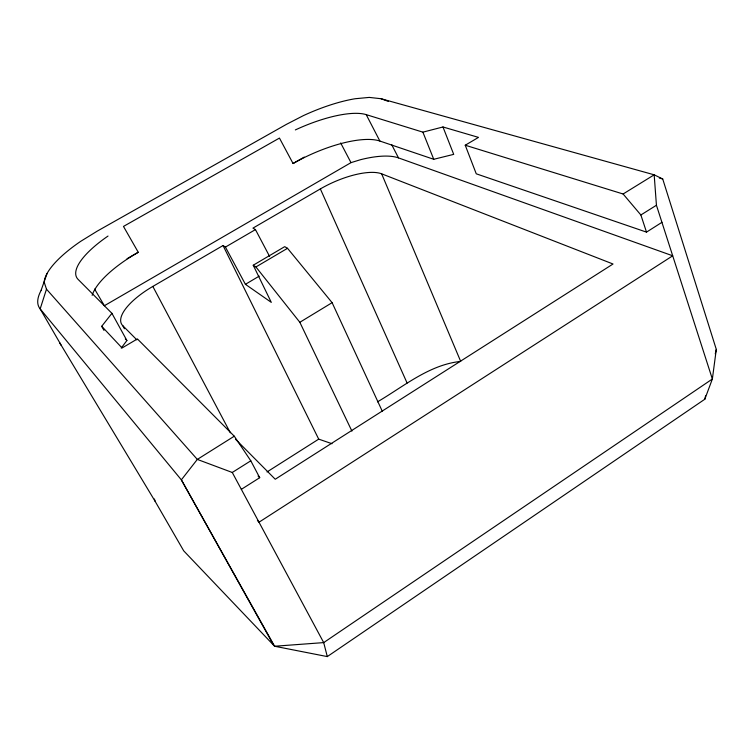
<?xml version="1.0" encoding="UTF-8"?>
<svg xmlns="http://www.w3.org/2000/svg" width="754" height="754" viewBox="0 0 754 754"><rect width="100%" height="100%" fill="white"/><g stroke="black" fill="none" stroke-linecap="round" stroke-linejoin="round"><path stroke-width="1.13" d="M327.293 656.593L323.702 642.606L232.27 472.475L197.322 459.412L46.484 289.168L44.194 282.232A82.177 26.211 -27.2 0 1 80.64 241.374L97.332 231.073L286.52 124.306L303.381 115.626A78.397 24.317 -24.1 0 1 355.228 98.727L369.272 97.407L381.062 98.727L654.18 174.815L662.719 178.971L716.3 349.404L712.36 379.017L704.811 399.234L327.293 656.593L274.597 646.244L183.712 550.844L155.098 501.269L61.357 345.502A95.475 34.015 -27.5 0 1 59.623 342.608M704.811 399.234L705.593 395.841M715.254 353.928L716.3 349.404M46.484 289.168L40.169 308.914L61.357 345.502M41.15 290.215L47.05 273.513M121.243 348.056L126.898 340.516L111.922 313.334L78.114 279.404A75.485 24.43 -26.9 0 1 108.02 236.049M103.977 330.356L101.705 326.293L111.922 313.334M267.02 471.947L318.706 439.139L332.014 443.71M377.471 401.854C403.71 386.51 429.309 364.644 460.694 361.42L381.647 173.825A50.292 17.851 -24 0 0 320.356 188.915L252.948 228.123L255.455 229.593L269.602 256.426M295.342 129.924A72.648 22.94 -24.3 0 1 366.218 114.636L422.89 132.157L442.975 126.974L478.498 137.388L465.237 145.22L476.255 173.806L646.508 232.128L661.937 222.336M241.327 489.355L259.706 477.697L250.799 460.807L234.277 436.198L137.398 338.923L122.082 347.98L101.705 326.293M232.27 472.475L250.799 460.807M234.277 436.198L197.322 459.412L181.356 479.855L273.721 645.33M646.508 232.128L640.872 214.984L656.432 205.248L654.18 174.815L623.106 193.995L465.237 145.22M332.109 302.674L287.519 248.302L284.701 246.662L253.231 265.219L255.917 266.963L299.838 322.288L332.109 302.674L382.391 411.467M124.448 328.735L122.751 325.653A52.365 19.095 -27.3 0 1 152.836 286.426L223.043 245.531L225.427 247.086L245.408 284.315L259.235 276.115M255.917 266.963L287.519 248.302M225.427 247.086L255.455 229.593M257.416 520.477L258.98 522.23L672.709 255.794L398.508 157.897A71.121 24.995 -24 0 0 360.469 159.716L350.996 162.638L104.363 305.738L94.627 289.074M127.087 258.688L138.265 252.279L123.477 226.426L279.451 138.076L293.061 163.524A72.299 24.279 -24.2 0 1 379.875 141.045L433.748 159.292L453.71 154.363L442.975 126.974M293.061 163.524L304.286 157.086M659.326 178.029L662.719 178.971M381.062 98.727L388.385 101.432M381.647 173.825L613.03 264.004L275.238 479.242L235.465 439.177M245.408 284.315L271.299 302.373L253.231 265.219M122.751 325.653L136.842 339.837M125.296 338.857L126.898 340.516M258.075 476.019L259.706 477.697M623.106 193.995L640.872 214.984M152.836 286.426L230.347 432.796M340.676 142.958L350.996 162.638M366.218 114.636L379.875 141.045M391.628 144.551L398.508 157.897M223.043 245.531L318.706 439.139M299.838 322.288L351.92 431.118M320.356 188.915L407.103 383.041M422.89 132.157L433.748 159.292M656.432 205.248L712.36 379.017L323.702 642.606L274.597 646.244L181.356 479.855L40.169 308.914A96.842 31.838 -27.3 0 1 41.244 290.186M154.429 499.035L155.098 501.269M92.158 295.361A75.098 25.853 -27 0 1 138.265 252.279"/></g></svg>
